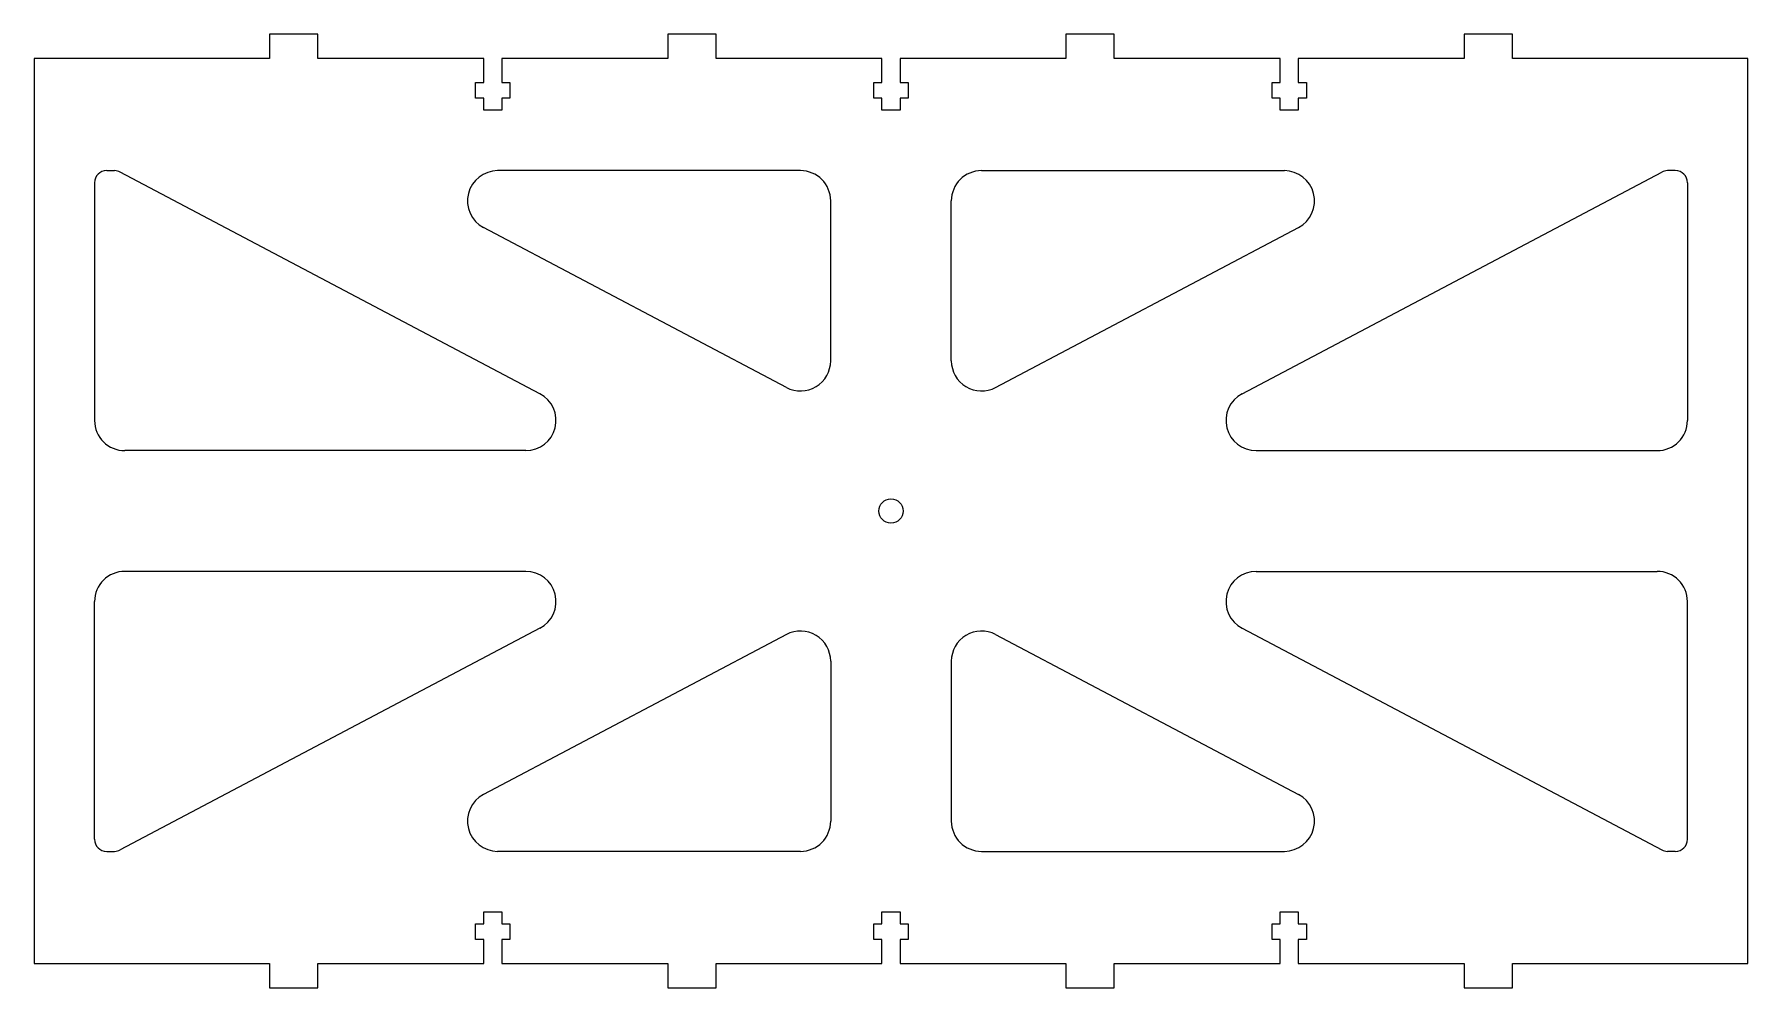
# Model space of a CAD drawing. Header units: millimetres. Extents: x -140 to 144, y -154 to 4.
import ezdxf

# ---------------------------------------------------------------- set-up
doc = ezdxf.new("R2010")
doc.units = ezdxf.units.MM

msp = doc.modelspace()

# ---------------------------------------------------------------- linework, layer by layer
at = {"color": 7, "linetype": 'Continuous', "lineweight": 25}
for p, q in [((-101.5, 4), (-101.5, 0)), ((-93.5, 4), (-101.5, 4)), ((-93.5, 0), (-93.5, 4)), ((-35.5, 4), (-35.5, 0)), ((-27.5, 4), (-35.5, 4)), ((-27.5, 0), (-27.5, 4)), ((30.5, 4), (30.5, 0)), ((38.5, 4), (30.5, 4)), ((38.5, 0), (38.5, 4)), ((96.5, 4), (96.5, 0)), ((104.5, 4), (96.5, 4)), ((104.5, 0), (104.5, 4)), ((-140.5, 0), (-140.5, -150)), ((-101.5, 0), (-140.5, 0)), ((-66, 0), (-93.5, 0)), ((-66, -4), (-66, 0)), ((-63, 0), (-63, -4)), ((-35.5, 0), (-63, 0)), ((0, 0), (-27.5, 0)), ((0, -4), (0, 0)), ((3, 0), (3, -4)), ((30.5, 0), (3, 0)), ((66, 0), (38.5, 0)), ((66, -4), (66, 0)), ((69, 0), (69, -4)), ((96.5, 0), (69, 0)), ((143.5, 0), (104.5, 0)), ((143.5, -150), (143.5, 0)), ((-67.35, -4), (-66, -4)), ((-67.35, -6.6), (-67.35, -4)), ((-63, -4), (-61.65, -4)), ((-61.65, -4), (-61.65, -6.6)), ((-1.35, -4), (0, -4)), ((-1.35, -6.6), (-1.35, -4)), ((3, -4), (4.35, -4)), ((4.35, -4), (4.35, -6.6)), ((64.65, -4), (66, -4)), ((64.65, -6.6), (64.65, -4)), ((69, -4), (70.35, -4)), ((70.35, -4), (70.35, -6.6)), ((-66, -6.6), (-67.35, -6.6)), ((-66, -8.6), (-66, -6.6)), ((-63, -6.6), (-63, -8.6)), ((-61.65, -6.6), (-63, -6.6)), ((0, -6.6), (-1.35, -6.6)), ((0, -8.6), (0, -6.6)), ((3, -6.6), (3, -8.6)), ((4.35, -6.6), (3, -6.6)), ((66, -6.6), (64.65, -6.6)), ((66, -8.6), (66, -6.6)), ((69, -6.6), (69, -8.6)), ((70.35, -6.6), (69, -6.6)), ((-63, -8.6), (-66, -8.6)), ((3, -8.6), (0, -8.6)), ((69, -8.6), (66, -8.6)), ((-128.5, -18.6), (-127.19, -18.6)), ((-56.68, -55.58), (-126.26, -18.83)), ((-13.5, -18.6), (-63.7, -18.6)), ((16.5, -18.6), (66.7, -18.6)), ((59.68, -55.58), (129.26, -18.83)), ((131.5, -18.6), (130.19, -18.6)), ((-130.5, -20.6), (-130.5, -60)), ((133.5, -20.6), (133.5, -60)), ((-8.5, -50.11), (-8.5, -23.6)), ((11.5, -50.11), (11.5, -23.6)), ((-15.84, -54.53), (-66.03, -28.02)), ((18.84, -54.53), (69.03, -28.02)), ((-59.02, -65), (-125.5, -65)), ((62.02, -65), (128.5, -65)), ((-59.02, -85), (-125.5, -85)), ((62.02, -85), (128.5, -85)), ((-130.5, -129.4), (-130.5, -90)), ((133.5, -129.4), (133.5, -90)), ((-56.68, -94.42), (-126.26, -131.17)), ((-15.84, -95.47), (-66.03, -121.98)), ((18.84, -95.47), (69.03, -121.98)), ((59.68, -94.42), (129.26, -131.17)), ((-8.5, -99.89), (-8.5, -126.4)), ((11.5, -99.89), (11.5, -126.4)), ((-128.5, -131.4), (-127.19, -131.4)), ((-13.5, -131.4), (-63.7, -131.4)), ((16.5, -131.4), (66.7, -131.4)), ((131.5, -131.4), (130.19, -131.4)), ((-66, -141.4), (-63, -141.4)), ((-66, -143.4), (-66, -141.4)), ((-63, -141.4), (-63, -143.4)), ((0, -141.4), (3, -141.4)), ((0, -143.4), (0, -141.4)), ((3, -141.4), (3, -143.4)), ((66, -141.4), (69, -141.4)), ((66, -143.4), (66, -141.4)), ((69, -141.4), (69, -143.4)), ((-67.35, -143.4), (-66, -143.4)), ((-67.35, -146), (-67.35, -143.4)), ((-63, -143.4), (-61.65, -143.4)), ((-61.65, -143.4), (-61.65, -146)), ((-1.35, -143.4), (0, -143.4)), ((-1.35, -146), (-1.35, -143.4)), ((3, -143.4), (4.35, -143.4)), ((4.35, -143.4), (4.35, -146)), ((64.65, -143.4), (66, -143.4)), ((64.65, -146), (64.65, -143.4)), ((69, -143.4), (70.35, -143.4)), ((70.35, -143.4), (70.35, -146)), ((-66, -146), (-67.35, -146)), ((-66, -150), (-66, -146)), ((-63, -146), (-63, -150)), ((-61.65, -146), (-63, -146)), ((0, -146), (-1.35, -146)), ((0, -150), (0, -146)), ((3, -146), (3, -150)), ((4.35, -146), (3, -146)), ((66, -146), (64.65, -146)), ((66, -150), (66, -146)), ((69, -146), (69, -150)), ((70.35, -146), (69, -146)), ((-140.5, -150), (-101.5, -150)), ((-101.5, -150), (-101.5, -154)), ((-93.5, -150), (-66, -150)), ((-93.5, -154), (-93.5, -150)), ((-63, -150), (-35.5, -150)), ((-35.5, -150), (-35.5, -154)), ((-27.5, -150), (0, -150)), ((-27.5, -154), (-27.5, -150)), ((3, -150), (30.5, -150)), ((30.5, -150), (30.5, -154)), ((38.5, -150), (66, -150)), ((38.5, -154), (38.5, -150)), ((69, -150), (96.5, -150)), ((96.5, -150), (96.5, -154)), ((104.5, -150), (143.5, -150)), ((104.5, -154), (104.5, -150)), ((-101.5, -154), (-93.5, -154)), ((-35.5, -154), (-27.5, -154)), ((30.5, -154), (38.5, -154)), ((96.5, -154), (104.5, -154))]:
    msp.add_line(p, q, dxfattribs=at)
msp.add_circle((1.5, -75), 2, dxfattribs=at)
for centre, radius, start, end in [((-128.5, -20.6), 2, 90, 180), ((-127.19, -20.6), 2, 62.1584, 90), ((-63.7, -23.6), 5, 90, 242.1584), ((-13.5, -23.6), 5, 0, 90), ((16.5, -23.6), 5, 90, 180), ((66.7, -23.6), 5, 297.8416, 90), ((130.19, -20.6), 2, 90, 117.8416), ((131.5, -20.6), 2, 0, 90), ((-13.5, -50.11), 5, 242.1584, 0), ((16.5, -50.11), 5, 180, 297.8416), ((-59.02, -60), 5, 270, 62.1584), ((62.02, -60), 5, 117.8416, 270), ((-125.5, -60), 5, 180, 270), ((128.5, -60), 5, 270, 0), ((-125.5, -90), 5, 90, 180), ((-59.02, -90), 5, 297.8416, 90), ((62.02, -90), 5, 90, 242.1584), ((128.5, -90), 5, 0, 90), ((-13.5, -99.89), 5, 0, 117.8416), ((16.5, -99.89), 5, 62.1584, 180), ((-63.7, -126.4), 5, 117.8416, 270), ((66.7, -126.4), 5, 270, 62.1584), ((-13.5, -126.4), 5, 270, 0), ((16.5, -126.4), 5, 180, 270), ((-128.5, -129.4), 2, 180, 270), ((131.5, -129.4), 2, 270, 0), ((-127.19, -129.4), 2, 270, 297.8416), ((130.19, -129.4), 2, 242.1584, 270)]:
    msp.add_arc(centre, radius, start, end, dxfattribs=at)

doc.saveas('drawing.dxf')
